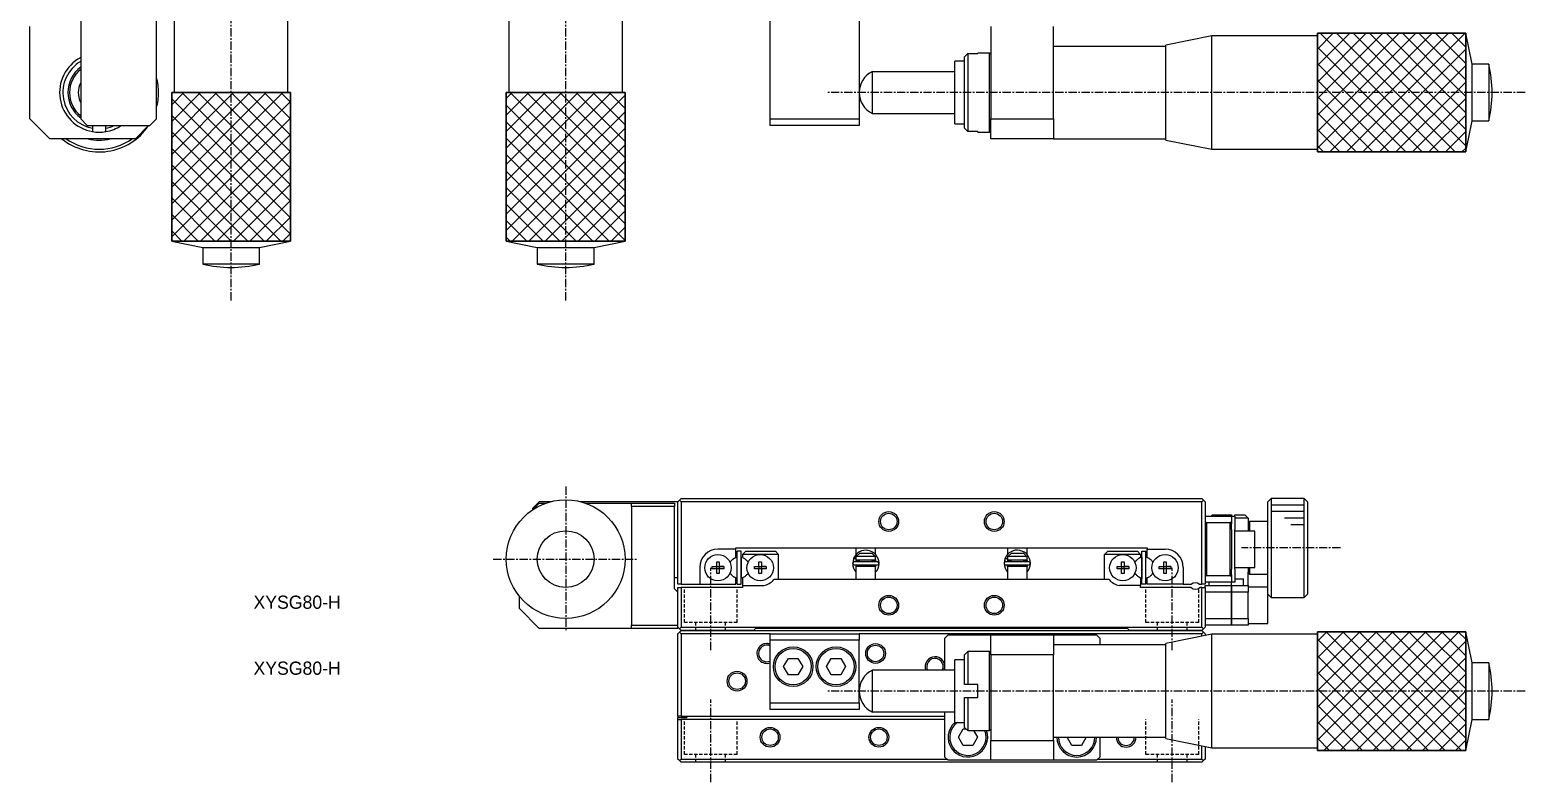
# Model space of a CAD drawing. Extents: x -24 to 467, y -6 to 276.
# Drawn here: x -23.9 to 202.8, y -6.3 to 107.8 of the extents above; entities that cross this region are included whole.
import ezdxf

# ---------------------------------------------------------------- set-up
doc = ezdxf.new("R2010")
doc.units = 0
doc.linetypes.add('CENTER', pattern=[2, 1.25, -0.25, 0.25, -0.25])
doc.linetypes.add('DASHED', pattern=[0.75, 0.5, -0.25])
doc.layers.get('0').update_dxf_attribs({"linetype": 'CONTINUOUS'})
doc.layers.add('CENTER', color=1, linetype='CENTER')
doc.styles.get("Standard").update_dxf_attribs({"font": 'FG教科書体NT-M'})

msp = doc.modelspace()

# ---------------------------------------------------------------- linework, layer by layer
at = {"color": 7, "linetype": 'CONTINUOUS'}
for p, q in [((-16.21, 115.25), (-16.21, 94.25)), ((-4.71, 94.25), (-4.71, 115.25)), ((-2.01, 114.25), (-2.01, 98.25)), ((15.19, 98.25), (15.19, 114.25)), ((48.74, 114.25), (48.74, 98.25)), ((65.94, 98.25), (65.94, 114.25)), ((88.34, 94.25), (88.34, 115.25)), ((101.84, 115.25), (101.84, 94.25)), ((-23.91, 94.25), (-23.91, 108.25)), ((121.84, 108.25), (121.84, 94.25)), ((131.34, 94.25), (131.34, 108.25)), ((155.34, 106.85), (148.34, 105.45)), ((155.34, 89.65), (155.34, 106.85)), ((171.34, 106.85), (155.34, 106.85)), ((171.34, 107.25), (193.84, 107.25)), ((171.34, 89.25), (171.34, 107.25)), ((194.84, 102.55), (193.84, 107.25)), ((193.84, 107.25), (193.84, 89.25)), ((148.34, 105.25), (131.34, 105.25)), ((148.34, 91.05), (148.34, 105.45)), ((116.34, 102.7), (116.34, 103)), ((117.84, 103), (116.34, 103)), ((116.34, 98.25), (116.34, 102.7)), ((117.84, 103.66), (118.34, 104.17)), ((117.84, 92.84), (117.84, 103.66)), ((117.84, 102.89), (117.84, 103.66)), ((118.34, 104.17), (118.34, 92.33)), ((118.34, 104.17), (119.84, 104.17)), ((119.84, 104.17), (119.84, 104.25)), ((119.84, 104.17), (119.84, 104.25)), ((121.64, 104.25), (119.84, 104.25)), ((121.64, 92.25), (121.64, 104.25)), ((121.84, 104.05), (121.64, 104.25)), ((194.84, 93.95), (194.84, 102.55)), ((197.34, 102.55), (194.84, 102.55)), ((197.34, 102.55), (197.34, 93.95)), ((103.84, 101.42), (103.84, 95.08)), ((116.34, 101.42), (103.84, 101.42)), ((-2.41, 75.75), (-2.41, 98.25)), ((-2.41, 98.25), (15.59, 98.25)), ((15.59, 98.25), (15.59, 75.75)), ((57.34, 98.25), (48.34, 98.25)), ((48.34, 75.75), (48.34, 98.25)), ((48.34, 98.25), (66.34, 98.25)), ((66.34, 98.25), (66.34, 75.75)), ((116.34, 93.8), (116.34, 98.25)), ((171.34, 98.25), (171.34, 89.25)), ((-23.91, 94.25), (-20.91, 91.25)), ((-16.21, 94.25), (-15.21, 93.25)), ((-15.21, 93.25), (-5.71, 93.25)), ((-14.41, 93.25), (-14.41, 92.84)), ((-12.41, 92.33), (-12.41, 93.25)), ((-12.41, 92.84), (-12.41, 93.25)), ((-7.91, 91.25), (-5.91, 93.25)), ((-5.71, 93.25), (-4.71, 94.25)), ((88.34, 93.25), (88.34, 94.25)), ((88.34, 94.25), (101.84, 94.25)), ((101.84, 93.25), (88.34, 93.25)), ((101.84, 94.25), (101.84, 93.25)), ((103.84, 95.08), (116.34, 95.08)), ((116.34, 93.5), (116.34, 93.8)), ((116.34, 93.5), (117.84, 93.5)), ((117.84, 92.84), (117.84, 93.61)), ((121.84, 91.25), (121.84, 94.25)), ((121.84, 94.25), (131.34, 94.25)), ((131.34, 94.25), (131.34, 91.25)), ((193.84, 89.25), (194.84, 93.95)), ((194.84, 93.95), (197.34, 93.95)), ((-7.91, 91.25), (-20.91, 91.25)), ((-14.41, 92.84), (-14.41, 92.33)), ((-12.41, 92.33), (-12.41, 92.84)), ((118.34, 92.33), (117.84, 92.84)), ((119.84, 92.33), (118.34, 92.33)), ((119.84, 92.25), (119.84, 92.33)), ((119.84, 92.25), (119.84, 92.33)), ((119.84, 92.25), (121.64, 92.25)), ((121.64, 92.25), (121.84, 92.45)), ((131.34, 91.25), (121.84, 91.25)), ((131.34, 91.25), (148.34, 91.25)), ((148.34, 91.05), (155.34, 89.65)), ((155.34, 89.65), (171.34, 89.65)), ((193.84, 89.25), (171.34, 89.25)), ((-2.41, 75.75), (2.29, 74.75)), ((15.59, 75.75), (-2.41, 75.75)), ((10.89, 74.75), (15.59, 75.75)), ((48.34, 75.75), (53.04, 74.75)), ((66.34, 75.75), (48.34, 75.75)), ((61.64, 74.75), (66.34, 75.75)), ((2.29, 74.75), (10.89, 74.75)), ((2.29, 74.75), (2.29, 72.25)), ((10.89, 72.25), (10.89, 74.75)), ((53.04, 74.75), (61.64, 74.75)), ((53.04, 74.75), (53.04, 72.25)), ((61.64, 72.25), (61.64, 74.75)), ((6.59, 72.25), (2.29, 72.25)), ((10.89, 72.25), (6.59, 72.25)), ((61.64, 72.25), (53.04, 72.25)), ((74.34, 36.23), (74.59, 36.48)), ((74.59, 36.48), (74.84, 36.73)), ((74.59, 36.48), (74.84, 36.23)), ((74.84, 36.73), (153.84, 36.73)), ((154.09, 36.48), (153.84, 36.73)), ((153.84, 36.23), (154.09, 36.48)), ((154.09, 36.48), (154.34, 36.23)), ((164.34, 36.73), (163.84, 36.23)), ((164.34, 36.73), (164.34, 21.73)), ((169.34, 36.73), (164.34, 36.73)), ((169.34, 21.73), (169.34, 36.73)), ((169.84, 36.23), (169.34, 36.73)), ((53.34, 36.03), (52.29, 34.98)), ((53.34, 36.23), (52.34, 35.23)), ((52.34, 35.03), (52.34, 35.23)), ((55.04, 36.23), (53.34, 36.23)), ((53.34, 36.03), (54.39, 36.03)), ((74.34, 36.23), (59.65, 36.23)), ((60.3, 36.03), (67.34, 36.03)), ((67.34, 35.53), (67.34, 36.03)), ((67.34, 36.03), (73.84, 36.03)), ((67.34, 35.53), (67.34, 17.53)), ((73.84, 35.53), (67.34, 35.53)), ((73.84, 36.03), (73.84, 35.53)), ((73.84, 23.03), (73.84, 35.53)), ((74.34, 23.73), (74.34, 36.23)), ((74.84, 36.23), (74.84, 23.73)), ((153.84, 36.23), (74.84, 36.23)), ((153.84, 23.73), (153.84, 36.23)), ((154.34, 36.23), (154.34, 23.73)), ((154.34, 34.03), (158.34, 34.03)), ((155.44, 34.23), (155.24, 34.03)), ((155.44, 34.23), (158.34, 34.23)), ((158.34, 34.23), (158.34, 34.03)), ((158.34, 34.03), (158.34, 33.23)), ((158.34, 34.03), (158.84, 34.03)), ((158.84, 34.23), (160.34, 34.23)), ((158.84, 34.03), (158.84, 34.23)), ((158.84, 34.03), (158.84, 32.03)), ((160.84, 33.73), (160.34, 34.23)), ((163.84, 23.28), (163.84, 36.23)), ((169.84, 36.23), (169.84, 22.23)), ((169.84, 36.23), (169.84, 22.23)), ((169.84, 36.23), (169.84, 36.23)), ((154.34, 33.23), (154.54, 33.03)), ((154.54, 33.03), (154.54, 25.03)), ((158.14, 33.03), (154.54, 33.03)), ((158.14, 33.03), (158.34, 33.23)), ((158.14, 25.03), (158.14, 33.03)), ((158.34, 33.23), (158.34, 32.9)), ((158.34, 32.9), (158.34, 33.23)), ((158.34, 32.03), (158.34, 32.9)), ((158.34, 32.03), (158.34, 27.73)), ((160.84, 33.73), (158.84, 33.73)), ((158.84, 26.03), (158.84, 32.03)), ((161.84, 31.78), (158.84, 31.78)), ((160.84, 33.73), (160.84, 31.78)), ((161.04, 33.23), (160.84, 33.03)), ((161.04, 33.23), (161.04, 31.78)), ((163.84, 33.23), (161.04, 33.23)), ((161.84, 26.28), (161.84, 31.78)), ((83.14, 29.03), (80.44, 29.03)), ((82.85, 27.61), (83.14, 27.78)), ((83.14, 29.23), (145.54, 29.23)), ((83.14, 29.03), (83.14, 29.23)), ((83.14, 27.78), (83.14, 29.03)), ((83.34, 23.73), (83.34, 28.73)), ((83.94, 28.73), (83.34, 28.73)), ((83.94, 23.73), (83.94, 28.73)), ((83.94, 27.79), (83.94, 28.73)), ((83.94, 27.88), (83.94, 27.79)), ((83.94, 27.88), (83.94, 24.58)), ((83.94, 27.88), (83.94, 27.79)), ((84.14, 28.23), (84.64, 28.73)), ((84.14, 28.23), (84.14, 27.78)), ((86.84, 28.23), (84.14, 28.23)), ((84.14, 27.78), (84.44, 27.61)), ((84.64, 28.73), (89.14, 28.73)), ((89.64, 28.23), (86.84, 28.23)), ((89.14, 28.73), (89.64, 28.23)), ((89.64, 24.43), (89.64, 28.23)), ((101, 27.6), (100.87, 26.91)), ((100.97, 27.44), (100.96, 27.41)), ((100.96, 27.41), (100.96, 27.37)), ((100.96, 27.37), (100.96, 27.34)), ((100.96, 27.34), (100.97, 27.3)), ((100.98, 27.52), (100.97, 27.48)), ((100.97, 27.48), (100.97, 27.44)), ((100.97, 27.3), (100.97, 27.27)), ((100.97, 27.27), (100.98, 27.23)), ((100.99, 27.55), (100.98, 27.52)), ((100.98, 27.23), (100.99, 27.2)), ((101, 27.58), (100.99, 27.55)), ((101.01, 27.62), (101, 27.58)), ((101.02, 27.65), (101.01, 27.62)), ((101.04, 27.69), (101.02, 27.66)), ((101.02, 27.66), (101.28, 27.58)), ((101.02, 27.66), (101.02, 27.64)), ((101.03, 27.65), (101.02, 27.65)), ((101.02, 27.65), (101.02, 27.65)), ((101.04, 27.65), (101.03, 27.65)), ((101.03, 27.65), (101.03, 27.65)), ((101.05, 27.65), (101.04, 27.65)), ((101.04, 27.65), (101.04, 27.65)), ((101.06, 27.65), (101.05, 27.65)), ((101.07, 27.65), (101.06, 27.65)), ((101.08, 27.64), (101.07, 27.65)), ((101.1, 27.64), (101.08, 27.64)), ((101.11, 27.64), (101.1, 27.64)), ((101.12, 27.63), (101.11, 27.64)), ((101.14, 27.63), (101.12, 27.63)), ((101.15, 27.62), (101.14, 27.63)), ((101.17, 27.62), (101.15, 27.62)), ((101.19, 27.61), (101.17, 27.62)), ((101.2, 27.6), (101.19, 27.61)), ((101.22, 27.6), (101.2, 27.6)), ((101.24, 27.59), (101.22, 27.6)), ((101.25, 27.58), (101.24, 27.59)), ((101.27, 27.58), (101.25, 27.58)), ((101.28, 27.57), (101.27, 27.58)), ((101.28, 27.58), (101.34, 27.55)), ((101.3, 27.56), (101.28, 27.57)), ((101.32, 27.56), (101.3, 27.56)), ((101.33, 27.55), (101.32, 27.56)), ((101.34, 27.54), (101.33, 27.55)), ((101.34, 29.23), (101.34, 28.18)), ((101.4, 27.93), (101.34, 27.93)), ((101.34, 27.93), (101.34, 27.43)), ((101.34, 27.43), (104.34, 27.43)), ((101.4, 27.93), (101.93, 28.43)), ((104.29, 27.93), (101.4, 27.93)), ((101.41, 27.39), (101.42, 27.41)), ((101.41, 27.38), (101.41, 27.39)), ((101.41, 27.36), (101.41, 27.38)), ((101.41, 27.35), (101.41, 27.36)), ((101.42, 27.34), (101.41, 27.35)), ((101.42, 27.42), (101.42, 27.43)), ((101.42, 27.43), (101.42, 27.43)), ((101.42, 27.41), (101.42, 27.42)), ((101.42, 27.32), (101.42, 27.34)), ((101.42, 27.31), (101.42, 27.32)), ((101.42, 27.3), (101.42, 27.31)), ((101.43, 27.28), (101.42, 27.3)), ((101.43, 27.27), (101.43, 27.28)), ((101.44, 27.26), (101.43, 27.27)), ((101.45, 27.25), (101.44, 27.26)), ((101.45, 27.24), (101.45, 27.25)), ((101.46, 27.22), (101.45, 27.24)), ((101.45, 27.23), (101.84, 27.23)), ((101.47, 27.21), (101.46, 27.22)), ((101.48, 27.2), (101.47, 27.21)), ((101.84, 27.43), (101.84, 27.1)), ((101.93, 28.43), (103.76, 28.43)), ((103.76, 28.43), (104.29, 27.93)), ((103.84, 27.1), (103.84, 27.43)), ((103.84, 27.23), (104.27, 27.23)), ((104.27, 27.23), (104.26, 27.22)), ((104.26, 27.22), (104.26, 27.21)), ((104.28, 27.24), (104.27, 27.23)), ((104.29, 27.25), (104.28, 27.24)), ((104.34, 27.93), (104.29, 27.93)), ((104.3, 27.28), (104.29, 27.26)), ((104.29, 27.26), (104.29, 27.25)), ((104.31, 27.3), (104.3, 27.29)), ((104.3, 27.29), (104.3, 27.28)), ((104.31, 27.43), (104.4, 27.1)), ((104.31, 27.43), (104.31, 27.42)), ((104.31, 27.42), (104.31, 27.41)), ((104.31, 27.41), (104.31, 27.4)), ((104.31, 27.4), (104.31, 27.38)), ((104.31, 27.38), (104.31, 27.37)), ((104.31, 27.37), (104.31, 27.36)), ((104.31, 27.36), (104.31, 27.34)), ((104.31, 27.34), (104.31, 27.33)), ((104.31, 27.33), (104.31, 27.32)), ((104.31, 27.32), (104.31, 27.3)), ((104.34, 28.22), (104.34, 29.23)), ((104.34, 27.43), (104.34, 27.93)), ((104.71, 27.65), (104.69, 27.69)), ((104.71, 27.66), (104.7, 27.66)), ((104.73, 27.59), (104.71, 27.65)), ((123.96, 27.61), (123.83, 26.92)), ((123.94, 27.52), (123.93, 27.49)), ((123.93, 27.49), (123.93, 27.45)), ((123.93, 27.45), (123.93, 27.42)), ((123.93, 27.42), (123.93, 27.38)), ((123.93, 27.38), (123.93, 27.35)), ((123.93, 27.35), (123.93, 27.31)), ((123.93, 27.31), (123.93, 27.28)), ((123.93, 27.28), (123.94, 27.24)), ((123.95, 27.56), (123.94, 27.52)), ((123.94, 27.24), (123.95, 27.21)), ((123.96, 27.59), (123.95, 27.56)), ((123.97, 27.63), (123.96, 27.59)), ((123.98, 27.66), (123.97, 27.63)), ((124, 27.7), (123.98, 27.66)), ((123.99, 27.66), (123.98, 27.66)), ((123.98, 27.66), (123.98, 27.66)), ((123.99, 27.67), (124.24, 27.59)), ((124, 27.66), (123.99, 27.66)), ((123.99, 27.66), (123.99, 27.66)), ((124.01, 27.66), (124, 27.66)), ((124, 27.66), (124, 27.66)), ((124.02, 27.66), (124.01, 27.66)), ((124.03, 27.66), (124.02, 27.66)), ((124.04, 27.65), (124.03, 27.66)), ((124.05, 27.65), (124.04, 27.65)), ((124.07, 27.65), (124.05, 27.65)), ((124.08, 27.64), (124.07, 27.65)), ((124.09, 27.64), (124.08, 27.64)), ((124.11, 27.63), (124.09, 27.64)), ((124.12, 27.63), (124.11, 27.63)), ((124.14, 27.62), (124.12, 27.63)), ((124.16, 27.62), (124.14, 27.62)), ((124.17, 27.61), (124.16, 27.62)), ((124.19, 27.6), (124.17, 27.61)), ((124.2, 27.6), (124.19, 27.6)), ((124.22, 27.59), (124.2, 27.6)), ((124.24, 27.58), (124.22, 27.59)), ((124.24, 27.59), (124.34, 27.54)), ((124.25, 27.58), (124.24, 27.58)), ((124.27, 27.57), (124.25, 27.58)), ((124.28, 27.56), (124.27, 27.57)), ((124.3, 27.56), (124.28, 27.56)), ((124.31, 27.55), (124.3, 27.56)), ((124.32, 27.54), (124.31, 27.55)), ((124.33, 27.54), (124.32, 27.54)), ((124.34, 27.53), (124.33, 27.54)), ((124.34, 29.23), (124.34, 28.23)), ((124.4, 27.93), (124.34, 27.93)), ((124.34, 27.93), (124.34, 27.43)), ((124.34, 27.43), (127.34, 27.43)), ((124.38, 27.41), (124.38, 27.43)), ((124.38, 27.43), (124.38, 27.43)), ((124.38, 27.4), (124.38, 27.41)), ((124.38, 27.39), (124.38, 27.4)), ((124.38, 27.37), (124.38, 27.39)), ((124.38, 27.36), (124.38, 27.37)), ((124.38, 27.35), (124.38, 27.36)), ((124.38, 27.33), (124.38, 27.35)), ((124.38, 27.32), (124.38, 27.33)), ((124.39, 27.31), (124.38, 27.32)), ((124.39, 27.29), (124.39, 27.31)), ((124.4, 27.28), (124.39, 27.29)), ((124.4, 27.93), (124.93, 28.43)), ((127.29, 27.93), (124.4, 27.93)), ((124.4, 27.27), (124.4, 27.28)), ((124.41, 27.26), (124.4, 27.27)), ((124.41, 27.24), (124.41, 27.26)), ((124.42, 27.23), (124.41, 27.24)), ((124.42, 27.23), (124.84, 27.23)), ((124.43, 27.22), (124.42, 27.23)), ((124.44, 27.21), (124.43, 27.22)), ((124.45, 27.2), (124.44, 27.21)), ((124.84, 27.43), (124.84, 27.11)), ((124.93, 28.43), (126.76, 28.43)), ((126.76, 28.43), (127.29, 27.93)), ((126.84, 27.11), (126.84, 27.43)), ((126.84, 27.23), (127.23, 27.23)), ((127.22, 27.22), (127.21, 27.21)), ((127.23, 27.23), (127.22, 27.22)), ((127.24, 27.25), (127.23, 27.24)), ((127.23, 27.24), (127.23, 27.23)), ((127.25, 27.26), (127.24, 27.25)), ((127.26, 27.29), (127.25, 27.27)), ((127.25, 27.27), (127.25, 27.26)), ((127.27, 27.31), (127.26, 27.3)), ((127.26, 27.3), (127.26, 27.29)), ((127.27, 27.43), (127.27, 27.42)), ((127.27, 27.42), (127.28, 27.41)), ((127.28, 27.35), (127.27, 27.34)), ((127.27, 27.34), (127.27, 27.33)), ((127.27, 27.33), (127.27, 27.31)), ((127.28, 27.43), (127.36, 27.11)), ((127.28, 27.41), (127.28, 27.39)), ((127.28, 27.39), (127.28, 27.38)), ((127.28, 27.38), (127.28, 27.37)), ((127.28, 27.37), (127.28, 27.35)), ((127.34, 27.93), (127.29, 27.93)), ((127.34, 28.19), (127.34, 29.23)), ((127.34, 27.43), (127.34, 27.93)), ((127.67, 27.66), (127.66, 27.69)), ((127.67, 27.66), (127.67, 27.67)), ((127.69, 27.6), (127.67, 27.66)), ((139.04, 28.23), (139.54, 28.73)), ((141.84, 28.23), (139.04, 28.23)), ((139.04, 24.43), (139.04, 28.23)), ((139.54, 28.73), (144.04, 28.73)), ((144.54, 28.23), (141.84, 28.23)), ((144.04, 28.73), (144.54, 28.23)), ((144.54, 27.78), (144.25, 27.61)), ((144.54, 28.23), (144.54, 27.78)), ((144.74, 23.73), (144.74, 28.73)), ((144.74, 27.79), (144.74, 28.73)), ((144.74, 28.73), (145.34, 28.73)), ((144.74, 27.88), (144.74, 27.79)), ((144.74, 27.88), (144.74, 27.79)), ((144.74, 27.88), (144.74, 27.79)), ((144.74, 27.88), (144.74, 27.79)), ((144.74, 27.88), (144.74, 27.79)), ((144.74, 27.88), (144.74, 27.79)), ((144.74, 27.88), (144.74, 27.79)), ((144.74, 27.88), (144.74, 27.79)), ((144.74, 27.88), (144.74, 27.79)), ((144.74, 27.88), (144.74, 27.79)), ((144.74, 27.88), (144.74, 24.58)), ((144.74, 27.88), (144.74, 27.79)), ((144.74, 27.88), (144.74, 27.79)), ((144.74, 27.88), (144.74, 27.79)), ((144.74, 27.88), (144.74, 27.79)), ((144.74, 27.88), (144.74, 27.79)), ((144.74, 27.88), (144.74, 27.79)), ((144.74, 27.88), (144.74, 27.79)), ((144.74, 27.88), (144.74, 27.79)), ((144.74, 27.88), (144.74, 27.79)), ((145.34, 23.73), (145.34, 28.73)), ((145.54, 29.23), (145.54, 29.03)), ((145.54, 29.03), (148.24, 29.03)), ((145.54, 27.78), (145.54, 29.03)), ((145.84, 27.61), (145.54, 27.78)), ((158.34, 27.73), (158.34, 26.03)), ((77.69, 26.28), (77.69, 23.73)), ((79.56, 26.41), (80.26, 26.41)), ((79.56, 26.05), (79.56, 26.41)), ((79.56, 26.41), (80.26, 26.41)), ((80.26, 26.05), (79.56, 26.05)), ((80.26, 27.12), (80.62, 27.12)), ((80.26, 26.41), (80.26, 27.12)), ((80.28, 26.4), (80.26, 26.41)), ((80.28, 26.06), (80.26, 26.05)), ((80.26, 25.35), (80.26, 26.05)), ((80.62, 25.35), (80.26, 25.35)), ((80.28, 26.06), (80.28, 26.4)), ((80.28, 26.4), (80.61, 26.4)), ((80.61, 26.06), (80.28, 26.06)), ((80.61, 26.4), (80.62, 26.41)), ((80.61, 26.4), (80.61, 26.06)), ((80.61, 26.06), (80.62, 26.05)), ((80.62, 27.12), (80.62, 26.41)), ((80.62, 26.41), (81.33, 26.41)), ((81.33, 26.41), (80.62, 26.41)), ((80.62, 26.05), (80.62, 25.35)), ((81.33, 26.05), (80.62, 26.05)), ((81.33, 26.41), (81.33, 26.05)), ((85.96, 26.41), (86.66, 26.41)), ((85.96, 26.05), (85.96, 26.41)), ((85.96, 26.41), (86.66, 26.41)), ((86.66, 26.05), (85.96, 26.05)), ((86.66, 27.12), (87.02, 27.12)), ((86.66, 26.41), (86.66, 27.12)), ((86.68, 26.4), (86.66, 26.41)), ((86.68, 26.06), (86.66, 26.05)), ((86.66, 25.35), (86.66, 26.05)), ((87.02, 25.35), (86.66, 25.35)), ((86.68, 26.06), (86.68, 26.4)), ((86.68, 26.4), (87.01, 26.4)), ((87.01, 26.06), (86.68, 26.06)), ((87.01, 26.4), (87.02, 26.41)), ((87.01, 26.4), (87.01, 26.06)), ((87.01, 26.06), (87.02, 26.05)), ((87.02, 27.12), (87.02, 26.41)), ((87.02, 26.41), (87.73, 26.41)), ((87.73, 26.41), (87.02, 26.41)), ((87.02, 26.05), (87.02, 25.35)), ((87.73, 26.05), (87.02, 26.05)), ((87.73, 26.41), (87.73, 26.05)), ((100.99, 27.2), (101, 27.16)), ((101, 27.16), (101.01, 27.13)), ((101.01, 27.13), (101.02, 27.09)), ((101.02, 27.09), (101.02, 27.09)), ((104.64, 27.1), (101.09, 27.1)), ((101.09, 26.65), (104.64, 26.65)), ((101.38, 26.43), (101.33, 26.65)), ((104.34, 26.43), (101.34, 26.43)), ((101.34, 26.43), (101.34, 24.43)), ((101.49, 27.19), (101.48, 27.2)), ((101.49, 27.18), (101.49, 27.19)), ((101.5, 27.17), (101.49, 27.18)), ((101.51, 27.16), (101.5, 27.17)), ((101.53, 27.16), (101.51, 27.16)), ((101.54, 27.15), (101.53, 27.16)), ((101.55, 27.14), (101.54, 27.15)), ((101.56, 27.14), (101.55, 27.14)), ((101.57, 27.13), (101.56, 27.14)), ((101.58, 27.12), (101.57, 27.13)), ((101.6, 27.12), (101.58, 27.12)), ((101.61, 27.11), (101.6, 27.12)), ((101.62, 27.11), (101.61, 27.11)), ((101.64, 27.11), (101.62, 27.11)), ((101.65, 27.11), (101.64, 27.11)), ((101.66, 27.1), (101.65, 27.11)), ((101.68, 27.1), (101.66, 27.1)), ((101.69, 27.1), (101.68, 27.1)), ((101.84, 26.65), (101.84, 26.43)), ((103.84, 26.43), (103.84, 26.65)), ((104.06, 27.1), (104.04, 27.1)), ((104.04, 27.1), (104.04, 27.1)), ((104.07, 27.11), (104.06, 27.1)), ((104.08, 27.11), (104.07, 27.11)), ((104.1, 27.11), (104.08, 27.11)), ((104.11, 27.11), (104.1, 27.11)), ((104.12, 27.12), (104.11, 27.11)), ((104.14, 27.12), (104.12, 27.12)), ((104.15, 27.13), (104.14, 27.12)), ((104.16, 27.13), (104.15, 27.13)), ((104.17, 27.14), (104.16, 27.13)), ((104.18, 27.14), (104.17, 27.14)), ((104.2, 27.15), (104.18, 27.14)), ((104.21, 27.16), (104.2, 27.15)), ((104.22, 27.17), (104.21, 27.16)), ((104.23, 27.18), (104.22, 27.17)), ((104.24, 27.19), (104.23, 27.18)), ((104.25, 27.2), (104.24, 27.19)), ((104.26, 27.21), (104.25, 27.2)), ((104.34, 24.43), (104.34, 26.43)), ((104.4, 26.65), (104.35, 26.43)), ((104.35, 26.43), (104.35, 26.42)), ((123.95, 27.21), (123.96, 27.17)), ((123.96, 27.17), (123.97, 27.14)), ((123.97, 27.14), (123.98, 27.1)), ((123.98, 27.1), (123.98, 27.1)), ((127.6, 27.11), (124.05, 27.11)), ((124.05, 26.66), (127.6, 26.66)), ((124.34, 26.43), (124.29, 26.66)), ((127.34, 26.43), (124.34, 26.43)), ((124.34, 26.43), (124.34, 24.43)), ((124.46, 27.19), (124.45, 27.2)), ((124.47, 27.18), (124.46, 27.19)), ((124.48, 27.17), (124.47, 27.18)), ((124.49, 27.17), (124.48, 27.17)), ((124.5, 27.16), (124.49, 27.17)), ((124.51, 27.15), (124.5, 27.16)), ((124.52, 27.14), (124.51, 27.15)), ((124.53, 27.14), (124.52, 27.14)), ((124.55, 27.13), (124.53, 27.14)), ((124.56, 27.13), (124.55, 27.13)), ((124.57, 27.12), (124.56, 27.13)), ((124.59, 27.12), (124.57, 27.12)), ((124.6, 27.12), (124.59, 27.12)), ((124.61, 27.12), (124.6, 27.12)), ((124.62, 27.11), (124.61, 27.12)), ((124.64, 27.11), (124.62, 27.11)), ((124.65, 27.11), (124.64, 27.11)), ((124.84, 26.66), (124.84, 26.43)), ((126.84, 26.43), (126.84, 26.66)), ((127.01, 27.11), (127, 27.11)), ((127.02, 27.11), (127.01, 27.11)), ((127.03, 27.11), (127.02, 27.11)), ((127.05, 27.12), (127.03, 27.11)), ((127.06, 27.12), (127.05, 27.12)), ((127.07, 27.12), (127.06, 27.12)), ((127.09, 27.13), (127.07, 27.12)), ((127.1, 27.13), (127.09, 27.13)), ((127.11, 27.13), (127.1, 27.13)), ((127.12, 27.14), (127.11, 27.13)), ((127.14, 27.15), (127.12, 27.14)), ((127.15, 27.15), (127.14, 27.15)), ((127.16, 27.16), (127.15, 27.15)), ((127.17, 27.17), (127.16, 27.16)), ((127.18, 27.18), (127.17, 27.17)), ((127.19, 27.19), (127.18, 27.18)), ((127.2, 27.2), (127.19, 27.19)), ((127.21, 27.21), (127.2, 27.2)), ((127.36, 26.66), (127.31, 26.43)), ((127.34, 24.43), (127.34, 26.43)), ((140.96, 26.41), (141.66, 26.41)), ((140.96, 26.05), (140.96, 26.41)), ((140.96, 26.41), (141.66, 26.41)), ((141.66, 26.05), (140.96, 26.05)), ((141.66, 27.12), (142.02, 27.12)), ((141.66, 26.41), (141.66, 27.12)), ((141.68, 26.4), (141.66, 26.41)), ((141.68, 26.06), (141.66, 26.05)), ((141.66, 25.35), (141.66, 26.05)), ((142.02, 25.35), (141.66, 25.35)), ((141.68, 26.06), (141.68, 26.4)), ((141.68, 26.4), (142.01, 26.4)), ((142.01, 26.06), (141.68, 26.06)), ((142.01, 26.4), (142.02, 26.41)), ((142.01, 26.4), (142.01, 26.06)), ((142.01, 26.06), (142.02, 26.05)), ((142.02, 27.12), (142.02, 26.41)), ((142.02, 26.41), (142.73, 26.41)), ((142.73, 26.41), (142.02, 26.41)), ((142.02, 26.05), (142.02, 25.35)), ((142.73, 26.05), (142.02, 26.05)), ((142.73, 26.41), (142.73, 26.05)), ((147.36, 26.41), (148.06, 26.41)), ((147.36, 26.05), (147.36, 26.41)), ((147.36, 26.41), (148.06, 26.41)), ((148.06, 26.05), (147.36, 26.05)), ((148.06, 27.12), (148.42, 27.12)), ((148.06, 26.41), (148.06, 27.12)), ((148.08, 26.4), (148.06, 26.41)), ((148.08, 26.06), (148.06, 26.05)), ((148.06, 25.35), (148.06, 26.05)), ((148.42, 25.35), (148.06, 25.35)), ((148.08, 26.06), (148.08, 26.4)), ((148.08, 26.4), (148.41, 26.4)), ((148.41, 26.06), (148.08, 26.06)), ((148.41, 26.4), (148.42, 26.41)), ((148.41, 26.4), (148.41, 26.06)), ((148.41, 26.06), (148.42, 26.05)), ((148.42, 27.12), (148.42, 26.41)), ((148.42, 26.41), (149.13, 26.41)), ((149.13, 26.41), (148.42, 26.41)), ((148.42, 26.05), (148.42, 25.35)), ((149.13, 26.05), (148.42, 26.05)), ((149.13, 26.41), (149.13, 26.05)), ((150.99, 26.28), (150.99, 23.73)), ((154.54, 25.03), (154.34, 24.83)), ((154.54, 25.03), (158.14, 25.03)), ((158.34, 24.83), (158.14, 25.03)), ((158.34, 25.16), (158.34, 26.03)), ((158.34, 25.16), (158.34, 24.83)), ((158.34, 24.83), (158.34, 25.16)), ((158.84, 26.28), (161.84, 26.28)), ((158.84, 26.03), (158.84, 24.03)), ((160.84, 26.28), (160.84, 25.53)), ((160.84, 23.53), (160.84, 25.53)), ((160.84, 25.43), (161.04, 25.23)), ((161.04, 26.28), (161.04, 25.23)), ((161.04, 25.23), (163.84, 25.23)), ((73.84, 24.73), (74.34, 24.73)), ((74.34, 22.53), (73.84, 23.03)), ((74.84, 23.73), (74.34, 23.73)), ((74.34, 17.23), (74.34, 23.23)), ((74.34, 23.23), (74.84, 23.23)), ((74.84, 23.73), (77.69, 23.73)), ((74.84, 23.23), (74.84, 17.23)), ((84.14, 23.23), (74.84, 23.23)), ((77.69, 23.73), (83.14, 23.73)), ((83.14, 24.69), (82.85, 24.86)), ((83.14, 23.73), (83.14, 24.69)), ((83.34, 23.73), (83.94, 23.73)), ((83.94, 23.73), (83.94, 24.67)), ((83.94, 24.67), (83.94, 24.58)), ((83.94, 24.67), (83.94, 24.58)), ((83.94, 24.67), (83.94, 24.58)), ((83.94, 24.67), (83.94, 24.58)), ((83.94, 24.67), (83.94, 24.58)), ((83.94, 24.67), (83.94, 24.58)), ((83.94, 24.67), (83.94, 24.58)), ((83.94, 24.67), (83.94, 24.58)), ((83.94, 24.67), (83.94, 24.58)), ((83.94, 24.67), (83.94, 24.58)), ((83.94, 24.67), (83.94, 24.58)), ((83.94, 24.67), (83.94, 24.58)), ((83.94, 24.67), (83.94, 24.58)), ((83.94, 24.67), (83.94, 24.58)), ((83.94, 24.67), (83.94, 24.58)), ((83.94, 24.67), (83.94, 24.58)), ((83.94, 24.67), (83.94, 24.58)), ((83.94, 24.67), (83.94, 24.58)), ((83.94, 24.67), (83.94, 24.58)), ((83.94, 24.67), (83.94, 24.58)), ((83.94, 24.67), (83.94, 24.58)), ((83.94, 24.67), (83.94, 24.58)), ((83.94, 24.67), (83.94, 24.58)), ((83.94, 24.67), (83.94, 24.58)), ((83.94, 24.67), (83.94, 24.58)), ((83.94, 24.67), (83.94, 24.58)), ((83.94, 24.67), (83.94, 24.58)), ((83.94, 24.67), (83.94, 24.58)), ((83.94, 24.67), (83.94, 24.58)), ((83.94, 24.67), (83.94, 24.58)), ((83.94, 24.67), (83.94, 24.58)), ((84.44, 24.86), (84.14, 24.69)), ((84.14, 24.69), (84.14, 23.53)), ((84.14, 23.53), (84.14, 23.23)), ((84.14, 23.53), (87.37, 23.53)), ((139.77, 24.43), (88.92, 24.43)), ((144.54, 23.53), (141.32, 23.53)), ((144.25, 24.86), (144.54, 24.69)), ((144.54, 24.69), (144.54, 23.53)), ((144.54, 23.23), (144.54, 23.53)), ((152.18, 23.23), (144.54, 23.23)), ((144.74, 23.73), (144.74, 24.67)), ((144.74, 24.67), (144.74, 24.58)), ((144.74, 24.67), (144.74, 24.58)), ((144.74, 24.67), (144.74, 24.58)), ((144.74, 24.67), (144.74, 24.58)), ((144.74, 24.67), (144.74, 24.58)), ((144.74, 24.67), (144.74, 24.58)), ((144.74, 24.67), (144.74, 24.58)), ((144.74, 24.67), (144.74, 24.58)), ((144.74, 24.67), (144.74, 24.58)), ((144.74, 24.67), (144.74, 24.58)), ((144.74, 24.67), (144.74, 24.58)), ((144.74, 24.67), (144.74, 24.58)), ((144.74, 24.67), (144.74, 24.58)), ((144.74, 24.67), (144.74, 24.58)), ((144.74, 24.67), (144.74, 24.58)), ((144.74, 24.67), (144.74, 24.58)), ((144.74, 24.67), (144.74, 24.58)), ((144.74, 24.67), (144.74, 24.58)), ((144.74, 24.67), (144.74, 24.58)), ((144.74, 24.67), (144.74, 24.58)), ((144.74, 24.67), (144.74, 24.58)), ((144.74, 24.67), (144.74, 24.58)), ((144.74, 24.67), (144.74, 24.58)), ((144.74, 24.67), (144.74, 24.58)), ((144.74, 24.67), (144.74, 24.58)), ((144.74, 24.67), (144.74, 24.58)), ((144.74, 24.67), (144.74, 24.58)), ((144.74, 24.67), (144.74, 24.58)), ((144.74, 24.67), (144.74, 24.58)), ((144.74, 24.67), (144.74, 24.58)), ((144.74, 24.67), (144.74, 24.58)), ((145.34, 23.73), (144.74, 23.73)), ((145.54, 24.69), (145.84, 24.86)), ((145.54, 23.73), (145.54, 24.69)), ((150.99, 23.73), (145.54, 23.73)), ((150.99, 23.73), (152.24, 23.73)), ((153.44, 23.73), (153.84, 23.73)), ((153.84, 23.23), (153.51, 23.23)), ((154.34, 23.73), (153.84, 23.73)), ((153.84, 17.23), (153.84, 23.23)), ((153.84, 23.23), (154.34, 23.23)), ((158.34, 24.03), (154.34, 24.03)), ((154.34, 23.23), (154.34, 23.53)), ((154.34, 23.53), (158.34, 23.53)), ((154.34, 23.23), (154.34, 17.23)), ((154.94, 23.53), (154.94, 24.03)), ((158.34, 24.83), (158.34, 24.03)), ((158.84, 24.03), (158.34, 24.03)), ((158.34, 23.53), (158.34, 24.03)), ((158.34, 23.53), (160.84, 23.53)), ((158.34, 22.53), (158.34, 23.53)), ((158.34, 23.53), (158.34, 22.53)), ((158.84, 24.53), (160.14, 24.53)), ((160.14, 23.53), (160.14, 24.53)), ((160.84, 23.53), (160.84, 22.53)), ((163.84, 23.28), (160.84, 23.28)), ((163.84, 17.78), (163.84, 23.28)), ((50.34, 20.03), (50.34, 21.88)), ((158.34, 22.53), (154.34, 22.53)), ((158.34, 22.53), (158.34, 18.53)), ((160.84, 22.53), (158.34, 22.53)), ((158.34, 18.53), (158.34, 22.53)), ((160.84, 18.53), (160.84, 22.53)), ((163.84, 22.23), (164.34, 21.73)), ((164.34, 21.73), (164.34, 21.73)), ((164.34, 21.73), (169.34, 21.73)), ((169.34, 21.73), (169.84, 22.23)), ((50.34, 20.03), (53.34, 17.03)), ((154.34, 18.53), (158.34, 18.53)), ((158.34, 18.53), (160.84, 18.53)), ((158.34, 17.53), (158.34, 18.53)), ((158.34, 18.53), (158.34, 17.53)), ((160.84, 18.53), (160.84, 17.53)), ((67.34, 17.03), (53.34, 17.03)), ((67.34, 17.53), (74.34, 17.53)), ((67.34, 17.03), (67.34, 17.53)), ((74.34, 17.03), (67.34, 17.03)), ((74.34, 17.23), (74.34, 17.03)), ((74.34, 17.23), (74.59, 16.98)), ((74.34, 16.23), (74.59, 16.48)), ((74.34, 3.73), (74.34, 16.23)), ((74.84, 17.23), (74.59, 16.98)), ((74.59, 16.98), (74.84, 16.73)), ((74.84, 16.73), (74.59, 16.48)), ((74.59, 16.48), (74.84, 16.23)), ((74.84, 17.23), (153.84, 17.23)), ((74.84, 16.73), (153.84, 16.73)), ((85.84, 16.73), (74.84, 16.73)), ((74.84, 16.23), (74.84, 3.73)), ((88.34, 16.23), (74.84, 16.23)), ((85.84, 16.73), (86.19, 17.08)), ((86.19, 17.08), (142.49, 17.08)), ((88.34, 16.23), (101.84, 16.23)), ((88.34, 15.23), (88.34, 16.23)), ((101.84, 16.23), (101.84, 15.23)), ((153.84, 16.23), (101.84, 16.23)), ((115.34, 16.03), (114.84, 15.53)), ((115.34, 16.03), (121.84, 16.03)), ((121.84, 16.03), (131.34, 16.03)), ((121.84, 13.03), (121.84, 16.03)), ((131.34, 16.03), (131.34, 13.03)), ((131.34, 16.03), (137.84, 16.03)), ((138.34, 15.53), (137.84, 16.03)), ((142.49, 17.08), (142.84, 16.73)), ((153.84, 16.73), (142.84, 16.73)), ((155.34, 16.13), (148.34, 14.73)), ((154.09, 16.98), (153.84, 17.23)), ((153.84, 16.73), (154.09, 16.98)), ((154.09, 16.48), (153.84, 16.73)), ((153.84, 16.23), (154.09, 16.48)), ((153.84, 15.83), (153.84, 16.23)), ((154.09, 16.98), (154.34, 17.23)), ((154.09, 16.48), (154.34, 16.23)), ((158.34, 17.53), (154.34, 17.53)), ((154.34, 16.23), (154.34, 15.93)), ((155.34, 7.53), (155.34, 16.13)), ((171.34, 16.13), (155.34, 16.13)), ((160.84, 17.53), (158.34, 17.53)), ((160.84, 17.78), (163.84, 17.78)), ((171.34, 16.53), (193.84, 16.53)), ((171.34, -1.47), (171.34, 16.53)), ((194.84, 11.83), (193.84, 16.53)), ((193.84, 16.53), (193.84, -1.47)), ((101.84, 15.23), (88.34, 15.23)), ((88.34, 5.73), (88.34, 15.23)), ((101.84, 5.73), (101.84, 15.23)), ((114.84, 10.71), (114.84, 15.53)), ((148.34, 14.53), (131.34, 14.53)), ((138.34, 15.53), (138.34, 14.53)), ((148.34, 7.53), (148.34, 14.73)), ((90.4, 11.23), (91.12, 12.48)), ((91.12, 12.48), (92.57, 12.48)), ((92.57, 12.48), (93.29, 11.23)), ((96.9, 11.23), (97.62, 12.48)), ((97.62, 12.48), (99.07, 12.48)), ((99.07, 12.48), (99.79, 11.23)), ((116.34, 11.98), (116.34, 12.28)), ((117.84, 12.28), (116.34, 12.28)), ((116.34, 3.09), (116.34, 11.98)), ((118.34, 13.53), (117.84, 13.03)), ((117.84, 8.53), (117.84, 13.03)), ((118.34, 13.53), (118.34, 8.53)), ((121.64, 13.53), (118.34, 13.53)), ((121.64, 7.53), (121.64, 13.53)), ((121.84, 13.33), (121.64, 13.53)), ((131.34, 13.03), (121.84, 13.03)), ((121.84, 13.03), (121.84, 0.03)), ((131.34, 7.53), (131.34, 13.03)), ((194.84, 3.23), (194.84, 11.83)), ((197.34, 11.83), (194.84, 11.83)), ((197.34, 11.83), (197.34, 7.53)), ((91.12, 9.98), (90.4, 11.23)), ((92.57, 9.98), (91.12, 9.98)), ((93.29, 11.23), (92.57, 9.98)), ((97.62, 9.98), (96.9, 11.23)), ((99.07, 9.98), (97.62, 9.98)), ((99.79, 11.23), (99.07, 9.98)), ((103.84, 10.71), (103.84, 4.36)), ((116.34, 10.71), (103.84, 10.71)), ((118.34, 8.53), (117.84, 8.53)), ((119.84, 8.53), (118.34, 8.53)), ((119.84, 6.53), (119.84, 8.53)), ((121.64, 1.53), (121.64, 7.53)), ((131.34, 0.03), (131.34, 7.53)), ((148.34, 0.33), (148.34, 7.53)), ((155.34, -1.07), (155.34, 7.53)), ((197.34, 7.53), (197.34, 3.23)), ((88.34, 5.73), (101.84, 5.73)), ((88.34, 4.73), (88.34, 5.73)), ((101.84, 4.73), (88.34, 4.73)), ((101.84, 5.73), (101.84, 4.73)), ((117.84, 2.03), (117.84, 6.53)), ((117.84, 6.53), (118.34, 6.53)), ((118.34, 6.53), (118.34, 1.53)), ((118.34, 6.53), (119.84, 6.53)), ((74.84, 3.73), (74.34, 3.73)), ((74.34, 3.73), (74.34, 3.53)), ((74.34, 3.53), (75.74, 3.53)), ((74.34, 3.23), (74.34, 3.53)), ((74.34, -2.77), (74.34, 3.23)), ((74.34, 3.23), (74.84, 3.23)), ((74.84, 3.73), (114.84, 3.73)), ((114.84, 3.23), (74.84, 3.23)), ((74.84, 3.23), (74.84, -2.77)), ((75.74, 3.73), (75.74, 3.53)), ((103.84, 4.36), (116.34, 4.36)), ((114.84, -2.47), (114.84, 4.36)), ((116.34, 2.78), (116.34, 3.09)), ((116.34, 2.78), (117.84, 2.78)), ((193.84, -1.47), (194.84, 3.23)), ((194.84, 3.23), (197.34, 3.23)), ((116.9, 0.53), (117.62, 1.78)), ((117.62, -0.72), (116.9, 0.53)), ((117.62, 1.78), (118.09, 1.78)), ((117.84, 2.03), (118.34, 1.53)), ((118.34, 1.53), (121.64, 1.53)), ((119.79, 0.53), (119.07, -0.72)), ((119.21, 1.53), (119.79, 0.53)), ((121.64, 1.53), (121.84, 1.73)), ((121.84, 0.03), (131.34, 0.03)), ((121.84, -2.97), (121.84, 0.03)), ((131.34, 0.53), (148.34, 0.53)), ((131.34, 0.03), (131.34, -2.97)), ((134.12, -0.72), (133.4, 0.53)), ((136.29, 0.53), (135.57, -0.72)), ((138.34, 0.53), (138.34, -2.47)), ((148.34, 0.33), (155.34, -1.07)), ((119.07, -0.72), (117.62, -0.72)), ((135.57, -0.72), (134.12, -0.72)), ((153.84, -2.77), (153.84, -0.77)), ((154.34, -0.87), (154.34, -2.77)), ((155.34, -1.07), (171.34, -1.07)), ((193.84, -1.47), (171.34, -1.47)), ((74.59, -3.02), (74.34, -2.77)), ((74.59, -3.02), (74.84, -2.77)), ((74.84, -3.27), (74.59, -3.02)), ((74.84, -2.77), (115.14, -2.77)), ((153.84, -3.27), (74.84, -3.27)), ((114.84, -2.47), (115.34, -2.97)), ((121.84, -2.97), (115.34, -2.97)), ((131.34, -2.97), (121.84, -2.97)), ((137.84, -2.97), (131.34, -2.97)), ((137.84, -2.97), (138.34, -2.47)), ((138.04, -2.77), (153.84, -2.77)), ((153.84, -2.77), (154.09, -3.02)), ((154.09, -3.02), (153.84, -3.27)), ((154.34, -2.77), (154.09, -3.02))]:
    msp.add_line(p, q, dxfattribs=at)
at = {"color": 3, "linetype": 'CONTINUOUS'}
for p, q in [((171.34, 107.25), (171.34, 98.25)), ((193.84, 107.25), (171.34, 107.25)), ((171.34, 104.84), (173.75, 107.25)), ((171.34, 102.34), (176.25, 107.25)), ((171.5, 100), (178.75, 107.25)), ((171.75, 107.25), (179, 100)), ((174, 100), (181.25, 107.25)), ((174.25, 107.25), (181.5, 100)), ((176.5, 100), (183.75, 107.25)), ((176.75, 107.25), (184, 100)), ((179, 100), (186.25, 107.25)), ((179.25, 107.25), (186.5, 100)), ((181.5, 100), (188.75, 107.25)), ((181.75, 107.25), (189, 100)), ((184, 100), (191.25, 107.25)), ((184.25, 107.25), (191.5, 100)), ((186.5, 100), (193.75, 107.25)), ((186.75, 107.25), (193.84, 100.16)), ((189.25, 107.25), (193.84, 102.66)), ((191.75, 107.25), (193.84, 105.16)), ((193.84, 89.25), (193.84, 107.25)), ((171.34, 105.16), (176.5, 100)), ((189, 100), (193.84, 104.84)), ((171.34, 102.66), (174, 100)), ((191.5, 100), (193.84, 102.34)), ((171.34, 100.16), (171.5, 100)), ((171.34, 99.84), (171.5, 100)), ((171.34, 97.34), (174, 100)), ((171.34, 94.84), (176.5, 100)), ((171.34, 92.34), (179, 100)), ((171.34, 89.84), (181.5, 100)), ((171.5, 100), (182.25, 89.25)), ((173.25, 89.25), (184, 100)), ((174, 100), (184.75, 89.25)), ((175.75, 89.25), (186.5, 100)), ((176.5, 100), (187.25, 89.25)), ((178.25, 89.25), (189, 100)), ((179, 100), (189.75, 89.25)), ((180.75, 89.25), (191.5, 100)), ((181.5, 100), (192.25, 89.25)), ((183.25, 89.25), (193.84, 99.84)), ((184, 100), (193.84, 90.16)), ((186.5, 100), (193.84, 92.66)), ((189, 100), (193.84, 95.16)), ((191.5, 100), (193.84, 97.66)), ((15.59, 98.25), (-2.41, 98.25)), ((-2.41, 98.25), (-2.41, 75.75)), ((-0.56, 98.25), (-2.41, 96.39)), ((1.94, 98.25), (-2.41, 93.89)), ((4.44, 98.25), (-2.41, 91.39)), ((6.94, 98.25), (-2.41, 88.89)), ((9.44, 98.25), (-2.41, 86.39)), ((11.94, 98.25), (-2.41, 83.89)), ((14.44, 98.25), (-2.41, 81.39)), ((-0.87, 98.25), (15.59, 81.79)), ((1.63, 98.25), (15.59, 84.29)), ((4.13, 98.25), (15.59, 86.79)), ((6.63, 98.25), (15.59, 89.29)), ((9.13, 98.25), (15.59, 91.79)), ((11.63, 98.25), (15.59, 94.29)), ((14.13, 98.25), (15.59, 96.79)), ((15.59, 75.75), (15.59, 98.25)), ((48.34, 98.25), (48.34, 75.75)), ((49.25, 98.25), (48.34, 97.34)), ((51.75, 98.25), (48.34, 94.84)), ((54.25, 98.25), (48.34, 92.34)), ((56.75, 98.25), (48.34, 89.84)), ((59.09, 98.09), (48.34, 87.34)), ((48.94, 98.25), (59.09, 88.09)), ((51.44, 98.25), (59.09, 90.59)), ((53.94, 98.25), (59.09, 93.09)), ((56.44, 98.25), (59.09, 95.59)), ((66.34, 98.25), (57.34, 98.25)), ((58.94, 98.25), (59.09, 98.09)), ((59.25, 98.25), (59.09, 98.09)), ((61.75, 98.25), (59.09, 95.59)), ((64.25, 98.25), (59.09, 93.09)), ((59.09, 98.09), (66.34, 90.84)), ((66.34, 97.84), (59.09, 90.59)), ((61.44, 98.25), (66.34, 93.34)), ((63.94, 98.25), (66.34, 95.84)), ((66.34, 75.75), (66.34, 98.25)), ((171.34, 97.66), (179.75, 89.25)), ((-2.41, 97.29), (15.59, 79.29)), ((15.59, 96.89), (-2.41, 78.89)), ((48.34, 96.34), (59.09, 85.59)), ((59.09, 95.59), (48.34, 84.84)), ((59.09, 95.59), (66.34, 88.34)), ((66.34, 95.34), (59.09, 88.09)), ((185.75, 89.25), (193.84, 97.34)), ((-2.41, 94.79), (15.59, 76.79)), ((15.59, 94.39), (-2.41, 76.39)), ((48.34, 93.84), (59.09, 83.09)), ((59.09, 93.09), (48.34, 82.34)), ((59.09, 93.09), (66.34, 85.84)), ((171.34, 95.16), (177.25, 89.25)), ((188.25, 89.25), (193.84, 94.84)), ((-2.41, 92.29), (14.13, 75.75)), ((15.59, 91.89), (-0.56, 75.75)), ((48.34, 91.34), (59.09, 80.59)), ((66.34, 92.84), (59.09, 85.59)), ((171.34, 92.66), (174.75, 89.25)), ((190.75, 89.25), (193.84, 92.34)), ((-2.41, 89.79), (11.63, 75.75)), ((15.59, 89.39), (1.94, 75.75)), ((59.09, 90.59), (48.34, 79.84)), ((48.34, 88.84), (59.09, 78.09)), ((59.09, 90.59), (66.34, 83.34)), ((66.34, 90.34), (59.09, 83.09)), ((171.34, 90.16), (172.25, 89.25)), ((171.34, 89.25), (193.84, 89.25)), ((193.25, 89.25), (193.84, 89.84)), ((-2.41, 87.29), (9.13, 75.75)), ((15.59, 86.89), (4.44, 75.75)), ((59.09, 88.09), (48.34, 77.34)), ((48.34, 86.34), (58.94, 75.75)), ((59.09, 88.09), (66.34, 80.84)), ((66.34, 87.84), (59.09, 80.59)), ((-2.41, 84.79), (6.63, 75.75)), ((15.59, 84.39), (6.94, 75.75)), ((59.09, 85.59), (49.25, 75.75)), ((59.09, 85.59), (66.34, 78.34)), ((66.34, 85.34), (59.09, 78.09)), ((-2.41, 82.29), (4.13, 75.75)), ((15.59, 81.89), (9.44, 75.75)), ((48.34, 83.84), (56.44, 75.75)), ((59.09, 83.09), (51.75, 75.75)), ((59.09, 83.09), (66.34, 75.84)), ((66.34, 82.84), (59.25, 75.75)), ((-2.41, 79.79), (1.63, 75.75)), ((15.59, 79.39), (11.94, 75.75)), ((48.34, 81.34), (53.94, 75.75)), ((59.09, 80.59), (54.25, 75.75)), ((59.09, 80.59), (63.94, 75.75)), ((66.34, 80.34), (61.75, 75.75)), ((-2.41, 77.29), (-0.87, 75.75)), ((48.34, 78.84), (51.44, 75.75)), ((59.09, 78.09), (56.75, 75.75)), ((59.09, 78.09), (61.44, 75.75)), ((66.34, 77.84), (64.25, 75.75)), ((-2.41, 75.75), (15.59, 75.75)), ((15.59, 76.89), (14.44, 75.75)), ((48.34, 76.34), (48.94, 75.75)), ((48.34, 75.75), (66.34, 75.75)), ((169.34, 35.73), (164.34, 35.73)), ((169.34, 34.73), (164.34, 34.73)), ((169.34, 33.73), (166.34, 33.73)), ((169.34, 32.73), (167.34, 32.73)), ((171.34, 16.53), (171.34, -1.47)), ((193.84, 16.53), (171.34, 16.53)), ((171.34, 15.08), (172.8, 16.53)), ((171.34, 12.58), (175.3, 16.53)), ((171.34, 10.08), (177.8, 16.53)), ((171.34, 7.58), (180.3, 16.53)), ((171.34, 5.08), (182.8, 16.53)), ((171.34, 2.58), (185.3, 16.53)), ((171.34, 0.08), (187.8, 16.53)), ((172.3, -1.47), (190.3, 16.53)), ((172.7, 16.53), (190.7, -1.47)), ((174.8, -1.47), (192.8, 16.53)), ((175.2, 16.53), (193.2, -1.47)), ((177.7, 16.53), (193.84, 0.39)), ((180.2, 16.53), (193.84, 2.89)), ((182.7, 16.53), (193.84, 5.39)), ((185.2, 16.53), (193.84, 7.89)), ((187.7, 16.53), (193.84, 10.39)), ((190.2, 16.53), (193.84, 12.89)), ((192.7, 16.53), (193.84, 15.39)), ((193.84, -1.47), (193.84, 16.53)), ((171.34, 15.39), (188.2, -1.47)), ((177.3, -1.47), (193.84, 15.08)), ((171.34, 12.89), (185.7, -1.47)), ((179.8, -1.47), (193.84, 12.58)), ((171.34, 10.39), (183.2, -1.47)), ((182.3, -1.47), (193.84, 10.08)), ((171.34, 7.89), (180.7, -1.47)), ((184.8, -1.47), (193.84, 7.58)), ((171.34, 5.39), (178.2, -1.47)), ((187.3, -1.47), (193.84, 5.08)), ((171.34, 2.89), (175.7, -1.47)), ((189.8, -1.47), (193.84, 2.58)), ((171.34, 0.39), (173.2, -1.47)), ((192.3, -1.47), (193.84, 0.08)), ((171.34, -1.47), (193.84, -1.47))]:
    msp.add_line(p, q, dxfattribs=at)
at = {"color": 3, "linetype": 'DASHED'}
for p, q in [((75.34, 17.93), (75.34, 23.23)), ((83.34, 17.93), (83.34, 23.23)), ((145.34, 17.93), (145.34, 23.23)), ((153.34, 17.93), (153.34, 23.12)), ((83.34, 17.93), (75.34, 17.93)), ((77.09, 16.73), (77.09, 17.93)), ((81.59, 16.73), (81.59, 17.93)), ((153.34, 17.93), (145.34, 17.93)), ((147.09, 16.73), (147.09, 17.93)), ((151.59, 16.73), (151.59, 17.93)), ((75.34, -2.07), (75.34, 3.23)), ((83.34, -2.07), (83.34, 3.23)), ((145.34, -2.07), (145.34, 3.23)), ((153.34, -2.07), (153.34, 3.23)), ((83.34, -2.07), (75.34, -2.07)), ((77.09, -3.27), (77.09, -2.07)), ((81.59, -3.27), (81.59, -2.07)), ((153.34, -2.07), (145.34, -2.07)), ((147.09, -3.27), (147.09, -2.07)), ((151.59, -3.27), (151.59, -2.07))]:
    msp.add_line(p, q, dxfattribs=at)
at = {"color": 7, "linetype": 'CONTINUOUS'}
for centre, radius in [((57.34, 27.53), 9), ((106.34, 33.23), 1.25), ((122.34, 33.23), 1.25), ((57.34, 27.53), 4.3), ((80.44, 26.23), 2), ((86.84, 26.23), 2), ((141.84, 26.23), 2), ((148.24, 26.23), 2), ((106.34, 20.53), 1.25), ((122.34, 20.53), 1.25), ((91.84, 11.23), 3), ((91.84, 11.23), 2.75), ((98.34, 11.23), 3), ((98.34, 11.23), 2.75), ((104.34, 13.23), 1.25), ((83.34, 9.03), 1.25), ((88.34, 0.53), 1.25), ((104.84, 0.53), 1.25)]:
    msp.add_circle(centre, radius, dxfattribs=at)
at = {"color": 3, "linetype": 'CONTINUOUS'}
for centre in [(106.34, 33.23), (122.34, 33.23), (106.34, 20.53), (122.34, 20.53), (104.34, 13.23), (83.34, 9.03), (88.34, 0.53), (104.84, 0.53)]:
    msp.add_circle(centre, 1.5, dxfattribs=at)
at = {"color": 7, "linetype": 'CONTINUOUS'}
for centre, radius, start, end in [((-13.41, 98.25), 6, 117.8181, 260.4059), ((-13.41, 98.25), 5.5, 120.6033, 259.5243), ((-13.41, 98.25), 4.75, 126.1197, 233.8803), ((179.1, 98.25), 18.74, 0, 13.265), ((-13.41, 98.25), 9, 0, 14.8351), ((105.37, 98.25), 3.52, 115.5846, 180), ((-13.41, 98.25), 3.17, 151.8712, 208.1288), ((-13.41, 98.25), 9, 345.1649, 0), ((105.37, 98.25), 3.52, 180, 244.4154), ((179.1, 98.25), 18.74, 346.735, 0), ((-13.41, 98.25), 9, 231.0576, 325.8593), ((-13.41, 98.25), 6, 279.5941, 303.5573), ((-13.41, 98.25), 5.5, 280.4757, 294.62), ((-13.41, 98.25), 8.6, 234.484, 270), ((-13.41, 98.25), 7.2, 256.4638, 270), ((-13.41, 98.25), 6, 260.4059, 279.5941), ((-13.41, 98.25), 8.6, 270, 305.516), ((-13.41, 98.25), 7.2, 270, 283.5362), ((6.59, 90.49), 18.74, 256.735, 270), ((6.59, 90.49), 18.74, 270, 283.265), ((57.34, 90.49), 18.74, 256.735, 270), ((57.34, 90.49), 18.74, 270, 283.265), ((80.44, 26.28), 2.75, 90, 180), ((83.76, 26.12), 1.75, 134.9956, 148.1135), ((83.64, 26.23), 1.59, 135, 149.5668), ((83.64, 26.23), 1.59, 120, 135), ((83.64, 26.23), 1.59, 100.8931, 120), ((83.64, 26.23), 1.59, 45, 60), ((83.53, 26.12), 1.75, 31.8865, 45.0044), ((83.64, 26.23), 1.59, 30.4333, 45), ((102.86, 26.88), 2, 0.8305, 157.2866), ((125.83, 26.89), 2, 0.8305, 157.2866), ((145.16, 26.12), 1.75, 134.9956, 148.1135), ((145.04, 26.23), 1.59, 135, 149.5667), ((145.04, 26.23), 1.59, 120, 135), ((145.04, 26.23), 1.59, 100.893, 120), ((145.04, 26.23), 1.59, 60, 79.107), ((145.04, 26.23), 1.59, 45, 60), ((144.93, 26.12), 1.75, 31.8865, 45.0044), ((145.04, 26.23), 1.59, 30.4332, 45), ((148.24, 26.28), 2.75, 0, 90), ((83.76, 26.35), 1.75, 211.8865, 225.0044), ((83.64, 26.23), 1.59, 210.4332, 225), ((83.64, 26.23), 1.59, 225, 240), ((83.64, 26.23), 1.59, 300, 315), ((83.64, 26.23), 1.59, 315, 329.5667), ((83.53, 26.35), 1.75, 314.9956, 328.1135), ((101.09, 26.88), 0.225, 90, 270), ((102.87, 26.88), 2, 180.783, 220.4604), ((102.87, 26.88), 1.99, 317.759, 359.2336), ((104.64, 26.88), 0.225, 270, 90), ((124.05, 26.89), 0.225, 90, 270), ((125.83, 26.89), 2, 180.7779, 222.1109), ((125.83, 26.89), 1.99, 319.4006, 359.2304), ((127.6, 26.89), 0.225, 270, 90), ((145.16, 26.35), 1.75, 211.8865, 225.0044), ((145.04, 26.23), 1.59, 210.4333, 225), ((145.04, 26.23), 1.59, 225, 240), ((145.04, 26.23), 1.59, 300, 315), ((145.04, 26.23), 1.59, 315, 329.5668), ((144.93, 26.35), 1.75, 314.9956, 328.1135), ((83.64, 26.23), 1.59, 240, 259.107), ((83.64, 26.23), 1.59, 280.8931, 300), ((86.84, 26.23), 2.75, 280.9425, 319.1148), ((141.84, 26.23), 2.75, 220.8852, 259.0575), ((145.04, 26.23), 1.59, 240, 259.1069), ((145.04, 26.23), 1.59, 280.893, 300), ((152.84, 23.98), 1, 228.5904, 311.4096), ((152.84, 22.93), 1, 53.1301, 126.8699), ((87.84, 13.23), 1.25, 66.4218, 180), ((87.84, 13.23), 1.25, 180, 293.5782), ((113.34, 11.23), 1.25, 335.1654, 180), ((179.1, 7.53), 18.74, 0, 13.265), ((105.37, 7.53), 3.52, 115.5846, 180), ((113.34, 11.23), 1.25, 180, 204.8346), ((105.37, 7.53), 3.52, 180, 244.4154), ((179.1, 7.53), 18.74, 346.735, 0), ((118.34, 0.53), 3, 131.4096, 19.4712), ((118.34, 0.53), 2.75, 125.0968, 21.3237), ((134.84, 0.53), 3, 180, 0), ((134.84, 0.53), 2.75, 180, 0), ((142.34, 0.53), 1.25, 180, 0)]:
    msp.add_arc(centre, radius, start, end, dxfattribs=at)
at = {"color": 3, "linetype": 'CONTINUOUS'}
for centre, radius, start, end in [((-13.41, 98.25), 4.5, 128.4786, 231.5214), ((87.84, 13.23), 1.5, 90, 289.4712), ((87.84, 13.23), 1.5, 70.5288, 90), ((113.34, 11.23), 1.5, 90, 200.4873), ((113.34, 11.23), 1.5, 0, 90), ((113.34, 11.23), 1.5, 339.5127, 0), ((142.34, 0.53), 1.5, 180, 0)]:
    msp.add_arc(centre, radius, start, end, dxfattribs=at)
at = {"layer": 'CENTER', "color": 1, "linetype": 'CENTER'}
for p, q in [((6.59, 66.75), (6.59, 172.75)), ((57.34, 66.75), (57.34, 172.75)), ((202.84, 98.25), (96.84, 98.25)), ((57.34, 38.53), (57.34, 16.53)), ((46.34, 27.53), (68.34, 27.53)), ((174.84, 29.23), (159.84, 29.23)), ((79.34, 13.73), (79.34, 26.23)), ((149.34, 13.73), (149.34, 26.23)), ((202.84, 7.53), (96.84, 7.53)), ((79.34, -6.27), (79.34, 6.23)), ((149.34, -6.27), (149.34, 6.23))]:
    msp.add_line(p, q, dxfattribs=at)

# ---------------------------------------------------------------- texts
at = {"color": 7, "linetype": 'CONTINUOUS'}
for p in [(10, 20), (10, 10)]:
    msp.add_text('XYSG80-H', height=2, dxfattribs=at).set_placement(p)

doc.saveas('drawing.dxf')
